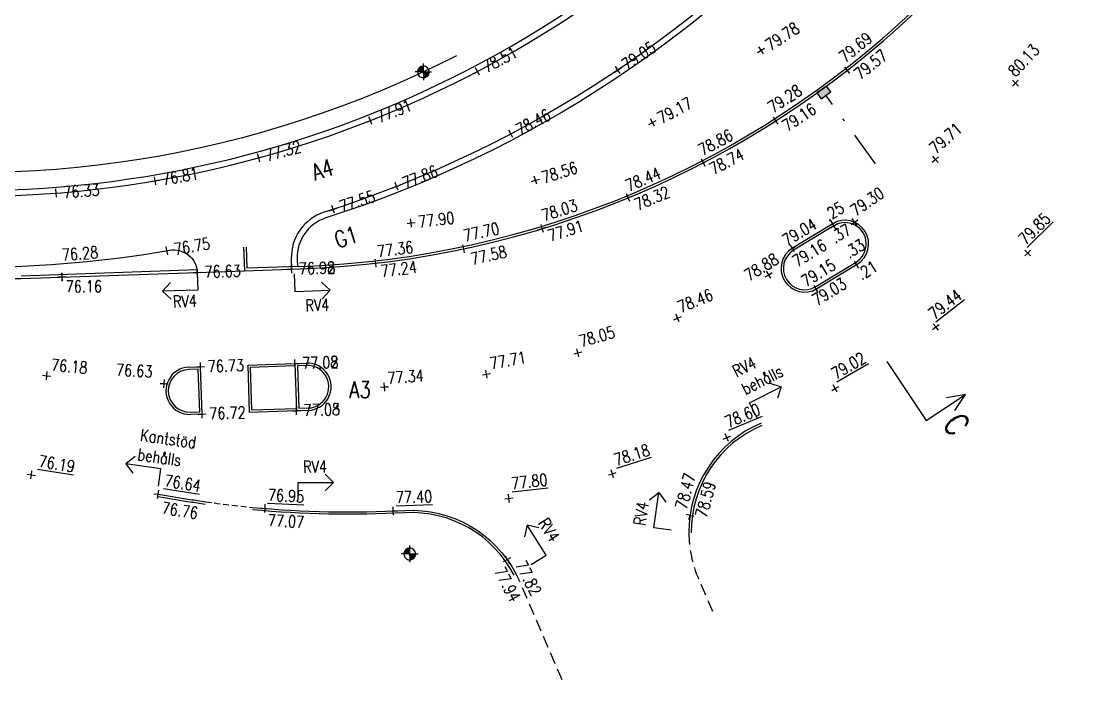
# Model space of a CAD drawing. Header units: metres. Extents: x 148130 to 148867, y 6395392 to 6395652.
# Drawn here: x 148260.55 to 148305.11, y 6395461.4 to 6395489.29 of the extents above; entities that cross this region are included whole.
import ezdxf
from ezdxf.enums import TextEntityAlignment as Align

# ---------------------------------------------------------------- set-up
doc = ezdxf.new("R2010")
doc.units = ezdxf.units.M
doc.linetypes.add('DASHDOT', pattern=[1, 0.5, -0.25, 0, -0.25])
doc.linetypes.add('DASHED', pattern=[0.75, 0.5, -0.25])
for name, color, linetype in [('M-BELYSNINGSSTOLPE', 1, 'Continuous'), ('M-BERGFOT', 1, 'DASHED'), ('M-BRUNNSLOCK', 1, 'Continuous'), ('M-DETALJ', 3, 'Continuous'), ('M-KANTSTÖD', 1, 'Continuous'), ('M-PLUSHÖJD-XXX', 1, 'Continuous'), ('M-SEKTIONSMARKERING', 1, 'Continuous'), ('M-STOMLINJE', 3, 'Continuous'), ('M-STÖDREMSA', 1, 'Continuous'), ('M-VA-D', 3, 'DASHDOT'), ('M-YTLITTERA', 3, 'Continuous')]:
    doc.layers.add(name, color=color, linetype=linetype)
doc.styles.add('SIMPLEX8', font='simplex.shx', dxfattribs={"width": 0.8})
doc.linetypes.add('BERG', pattern='A,5,["Y",Standard,S=1,R=180,X=0,Y=0],5', length=10)
pattern_1 = [(224.9999999981717, (26965.24742683543, 71504.0631581117), (0.001571544821136953, -0.001571544821237251), [])]

# ---------------------------------------------------------------- blocks, each defined once
blk = doc.blocks.new('PLUSHÖJD')
at = {"color": 0, "ltscale": 0.3}
for p, q in [((-0.1750000000029104, 0), (0, 0)), ((0, 0), (0, 0.1750000000029104)), ((0, -0.1750000000029104), (0, 0)), ((0, 0), (0.1750000000029104, 0))]:
    blk.add_line(p, q, dxfattribs=at)
at = {"color": 0, "style": 'SIMPLEX8', "width": 0.8}
blk.add_attdef('NIVÅ', (0.3015976684400812, -0.2443315544987854), '', height=0.5, dxfattribs=at)
blk = doc.blocks.new('A$C06E80FB4')
blk.add_hatch(color=256).paths.add_polyline_path([(0, 0.2999999998137355), (0, 0), (0.5, 0), (0.5, 0.2999999998137355)])
at = {"flags": 128}
blk.add_lwpolyline([(0, 0.2999999998137355), (0, 0), (0.5, 0), (0.5, 0.2999999998137355)], close=True, dxfattribs=at)
blk = doc.blocks.new('ks')
at = {"color": 1, "flags": 128}
for points in [[(1.146446609403938, 1.103553392924368), (1.499999998603016, 0.7499999990686774), (1.146446608472615, 0.3964466070756316)], [(0, 0), (-4.656612873077393e-10, 0.75), (1.499999999534339, 0.75)]]:
    blk.add_lwpolyline(points, dxfattribs=at)
at = {"color": 0, "style": 'SIMPLEX8', "width": 0.8}
blk.add_attdef('TYP', (-4.656612873077393e-10, 1.25), '', height=0.5, dxfattribs=at)
blk = doc.blocks.new('snitt')
at = {"flags": 128}
for points in [[(-2.037268131971359e-10, -3), (0, 0), (2.000000000261934, 0)], [(1.250466794735985, 0.3214900977909565), (2.000000000261934, 0), (1.25046679424122, -0.3214900959283113)]]:
    blk.add_lwpolyline(points, dxfattribs=at)
at = {"color": 0, "style": 'SIMPLEX8', "width": 0.8, "flags": 8}
blk.add_attdef('SEKTION', text='', height=1, rotation=270, dxfattribs=at).set_placement((0.1987208251957782, 0.6861163722351193), align=Align.CENTER)
blk = doc.blocks.new('belysningsstolpe')
at = {"layer": 'M-BELYSNINGSSTOLPE'}
h = blk.add_hatch(dxfattribs=at)
h.set_pattern_fill('ANSI31', color=256, scale=0.0007, angle=179.9999999981717, style=0)
h.set_pattern_definition(pattern_1)
edge = h.paths.add_edge_path()
edge.add_line((0, 0), (0, 0.2450000000026193))
edge.add_arc((0, 0), 0.245, 89.99999999833247, 179.9999999979156)
edge.add_line((-0.2449999999953434, 0), (0, 0))
h = blk.add_hatch(dxfattribs=at)
h.set_pattern_fill('ANSI31', color=256, scale=0.0007, angle=179.9999999981717, style=0)
h.set_pattern_definition(pattern_1)
edge = h.paths.add_edge_path()
edge.add_arc((0, 0), 0.245, 269.9999999983324, 359.9999999979156)
edge.add_line((0.2449999999953434, -1.455191522836685e-11), (0, 0))
edge.add_line((0, 0), (-1.455191522836685e-11, -0.2450000000098953))
for p, q in [((-0.2449996242066845, 0.0004291144869057462), (-0.3499872988177231, 0.0004291145014576614)), ((0, 0), (-0.2449999999953434, 0)), ((0, 0.2450000000026193), (7.275957614183426e-12, 0.3534108362073312)), ((0, 0), (0, 0.2450000000026193)), ((0, 0), (0.2449999999953434, -1.455191522836685e-11)), ((0, 0), (-1.455191522836685e-11, -0.2450000000098953)), ((0, -0.2417501558811637), (0, -0.3465891637897585)), ((0.2449999999953434, -1.455191522836685e-11), (0.3499833798923646, -7.275957614183426e-12))]:
    blk.add_line(p, q, dxfattribs=at)
for start, end in [(89.99999999833247, 179.9999999979156), (179.9999999979156, 269.9999999983324), (359.9999999979156, 89.99999999833247), (269.9999999983324, 359.9999999979156)]:
    blk.add_arc((0, 0), 0.245, start, end, dxfattribs=at)

msp = doc.modelspace()

# ---------------------------------------------------------------- linework, layer by layer
at = {"layer": 'M-BERGFOT', "linetype": 'BERG', "ltscale": 0.25, "flags": 128}
msp.add_lwpolyline([(148278.9895797049, 6395487.819011915, -0.159089181571228), (148251.4083724479, 6395483.423985852), (148232.9071519196, 6395486.36253118)], format="xyb", dxfattribs=at)
at = {"layer": 'M-DETALJ', "linetype": 'DASHED', "ltscale": 0.5, "flags": 128}
msp.add_lwpolyline([(148268.3625505424, 6395468.940458691, 0.0116630319407751), (148270.3542453313, 6395468.703257359, 0.0116630319407751)], format="xyb", dxfattribs=at)
at = {"layer": 'M-KANTSTÖD'}
for p, q in [((148270.0764152406, 6395479.722323755), (148270.107281046, 6395478.822853187)), ((148268.0084183775, 6395478.750829611), (148260.5461824232, 6395478.494759064)), ((148272.3559741394, 6395478.900018273), (148270.107281046, 6395478.822853187))]:
    msp.add_line(p, q, dxfattribs=at)
at = {"layer": 'M-KANTSTÖD', "flags": 128}
for points in [[(148294.2066354095, 6395478.045805694), (148295.9154178851, 6395479.085066224, 1), (148294.9800834075, 6395480.62297045), (148293.2713009318, 6395479.58370992, 1)], [(148268.1142573497, 6395472.750929906), (148268.0525531659, 6395474.549871982), (148267.6527899927, 6395474.5361539, 1), (148267.7145498995, 6395472.737213735)], [(148272.7115803567, 6395472.908689461, 1.000005158620044), (148272.6498221042, 6395474.707629682), (148272.2500824821, 6395474.693912407), (148272.3117866657, 6395472.89497033)]]:
    msp.add_lwpolyline(points, format="xyb", close=True, dxfattribs=at)
msp.add_lwpolyline([(148272.1501413078, 6395474.690482872), (148270.2512580052, 6395474.62535068), (148270.3129631819, 6395472.826379652), (148272.2118439678, 6395472.891540744)], dxfattribs=at)
for points in [[(148291.9296639112, 6395472.170893674, 0.3031238368316279), (148288.933956302, 6395467.628530013, 0.3031238368316279)], [(148266.3341015041, 6395469.156050162), (148267.6811478756, 6395468.942099044, 0.003914272875734874), (148268.3484118867, 6395468.841463245, 0.003914272875734874)], [(148281.4311577782, 6395465.831023556, 0.2953249763742547), (148276.8092197014, 6395468.473548242, -0.0375574715049908), (148270.3447385213, 6395468.603710283)]]:
    msp.add_lwpolyline(points, format="xyb", dxfattribs=at)
at = {"layer": 'M-KANTSTÖD'}
msp.add_arc((148270.9875901092, 6395518.776546772), 39.9, 271.9653635831932, 354.5548657866464, dxfattribs=at)
at = {"layer": 'M-STOMLINJE'}
for p, q in [((148269.9764740664, 6395479.718894221), (148270.0107694058, 6395478.719482479)), ((148267.6493604589, 6395474.636095074), (148268.1490663299, 6395474.653242743)), ((148268.2176244435, 6395472.654479163), (148268.1490663299, 6395474.653242743)), ((148270.1478887685, 6395474.721863897), (148272.1467132977, 6395474.7904241)), ((148270.1478887685, 6395474.721863897), (148270.2164500179, 6395472.723008892)), ((148272.1467132977, 6395474.7904241), (148272.6463895665, 6395474.807570754)), ((148272.1467132977, 6395474.7904241), (148272.2152735017, 6395472.79159957)), ((148272.2152735017, 6395472.79159957), (148270.2164500179, 6395472.723008892)), ((148272.7149802448, 6395472.80874727), (148272.2152735017, 6395472.79159957)), ((148268.217626535, 6395472.654418213), (148267.7179809227, 6395472.637272612))]:
    msp.add_line(p, q, dxfattribs=at)
at = {"layer": 'M-STOMLINJE', "flags": 128}
for points in [[(148311.3110653021, 6395524.863264272, -0.07940799583111366), (148309.4660185364, 6395517.84187605, -0.07436958103860958), (148295.5508121974, 6395495.838660135, -0.1381351307537047), (148273.384750729, 6395481.19284137, 0.3357604761094384), (148271.9948045225, 6395479.219217599), (148272.0095928896, 6395478.788073158)], [(148268.0118479113, 6395478.650888437), (148270.0107694058, 6395478.719482479), (148272.3594036734, 6395478.800077098, 0.3768192623605717), (148310.8070910203, 6395514.980845626)], [(148197.6761788953, 6395491.395608074, 0.2910034967220055), (148217.9726229625, 6395484.416786305), (148219.8845247269, 6395484.874914919, -0.09849140339385305), (148232.7503006676, 6395485.374908942), (148251.2515089062, 6395482.436365565, 0.2595882795621828), (148293.2803889093, 6395497.799572702, 0.03303807473068233), (148300.0381635874, 6395506.757057939, 0.03303807473068233)], [(148219.6191255313, 6395480.081103166), (148223.5692998916, 6395481.027641285, -0.09849140332555399), (148235.2658932995, 6395481.482112464), (148250.9916679194, 6395478.984390682, 0.04799082660629526), (148260.5496119571, 6395478.39481789), (148268.0118479113, 6395478.650888437)], [(148250.7809182811, 6395479.473504707, 0.08250468782098738), (148266.8420980957, 6395479.587901062, -0.450856370078983), (148268.0118479113, 6395478.650888437, -0.450856370078983)], [(148291.8908023764, 6395472.263033682, 0.3031238368450967), (148288.8339578771, 6395467.627968722)], [(148266.3497878583, 6395469.254812191), (148267.6968342298, 6395469.040861073, 0.003914272875724798), (148268.3625505424, 6395468.940458691)], [(148270.3542453313, 6395468.703257359), (148270.3543288203, 6395468.703249386, 0.03755698320782681), (148276.803727724, 6395468.573397319)], [(148276.803727724, 6395468.573397319, -0.2953250213190685), (148281.51999109, 6395465.876943579)]]:
    msp.add_lwpolyline(points, format="xyb", dxfattribs=at)
msp.add_lwpolyline([(148294.2585984361, 6395477.960366569), (148295.9673809117, 6395478.9996271, 0.9999999999874222), (148294.9281203809, 6395480.708409574), (148293.2193379053, 6395479.669149044, 1)], format="xyb", close=True, dxfattribs=at)
at = {"layer": 'M-STOMLINJE', "linetype": 'DASHED', "flags": 128}
for points in [[(148288.8339578771, 6395467.627968722, 0.1006834689185344), (148289.2423049721, 6395465.676779145), (148289.8924217696, 6395464.168605214)], [(148283.4642179702, 6395461.397649438), (148281.6699178342, 6395465.56015793, 0.01752902387199039), (148281.51999109, 6395465.876943579)]]:
    msp.add_lwpolyline(points, format="xyb", dxfattribs=at)
at = {"layer": 'M-STOMLINJE'}
for centre, radius, start, end in [((148267.6836706907, 6395473.636683843), 1.000000000234458, 91.96621737378106, 271.9662173821138), ((148272.6807001428, 6395473.808159535), 0.9999999999533986, 271.9644900509965, 91.96623712280677)]:
    msp.add_arc(centre, radius, start, end, dxfattribs=at)
at = {"layer": 'M-STÖDREMSA', "flags": 128}
for points in [[(148197.8716287197, 6395491.551490613, 0.2910034967089825), (148217.9143672361, 6395484.659904117), (148219.8262690005, 6395485.118032731, -0.09849140339375306), (148232.789514747, 6395485.6218143), (148251.2907247916, 6395482.683270637, 0.2595882795611942), (148293.0911869687, 6395497.962982082, 0.03228798627828288), (148299.6895059134, 6395506.681900271), (148298.4258399327, 6395507.481911328), (148300.51183473, 6395510.776866621), (148301.7755039959, 6395509.976853491, 0.03472674597071863), (148306.4924794371, 6395519.153579229, 0.07940799583730748), (148308.0768130729, 6395525.182814766), (148308.5907412548, 6395530.38441326, -0.04139837966141265), (148310.3031502455, 6395540.757751909, -0.1583917126889949), (148328.9008095721, 6395570.38687567, 0.1137917146192807), (148331.5455545398, 6395573.879693462, -0.2263335761449538), (148338.2735307853, 6395579.594464619)], [(148311.5598539351, 6395524.838683465, -0.07940799583434356), (148309.6947523132, 6395517.740975806, -0.0743695810389993), (148295.7400141381, 6395495.675250755, -0.1381351307534613), (148273.4608605193, 6395480.954708423, 0.3357604760074812), (148272.2446575887, 6395479.227787625), (148272.2560178149, 6395478.896588219)]]:
    msp.add_lwpolyline(points, format="xyb", dxfattribs=at)
at = {"layer": 'M-VA-D', "ltscale": 3}
msp.add_line((148296.7422055267, 6395483.246668245), (148294.63964732, 6395486.147260487), dxfattribs=at)
at = {"layer": 'M-YTLITTERA', "color": 1, "flags": 128}
for points in [[(148291.7404942462, 6395472.451629989), (148291.402203454, 6395473.121002337), (148292.7409481498, 6395473.79758392)], [(148292.2659311897, 6395473.953657265), (148292.7409481494, 6395473.797583919), (148292.5848748082, 6395473.322566958)], [(148265.3834569762, 6395470.851194124), (148264.983467523, 6395470.55118006), (148265.2834815831, 6395470.151190604)], [(148266.3623593003, 6395469.596634377), (148266.4683992187, 6395470.339100225), (148264.9834675223, 6395470.551180061)]]:
    msp.add_lwpolyline(points, dxfattribs=at)

# ---------------------------------------------------------------- block references
at = {"layer": 'M-BELYSNINGSSTOLPE', "lineweight": -3}
for p in [(148277.5893265129, 6395487.131834037), (148277.0128491497, 6395466.72890922)]:
    msp.add_blockref('belysningsstolpe', p, dxfattribs=at)
at = {"layer": 'M-BRUNNSLOCK', "rotation": 216.1278590573524}
msp.add_blockref('A$C06E80FB4', (148294.6655022753, 6395486.537557024), dxfattribs=at)
at = {"layer": 'M-PLUSHÖJD-XXX'}
for p, rotation, values in [((148291.8953833368, 6395488.048060516), 32.99086995925731, {'NIVÅ': '79.78'}), ((148285.8226694909, 6395487.213731194), 33.93653363103348, {'NIVÅ': '79.05'}), ((148279.8805431988, 6395487.154860009), 27.74302419553929, {'NIVÅ': '78.51'}), ((148281.2918877168, 6395484.507527377), 27.76261138962598, {'NIVÅ': '78.46'}), ((148287.2914223731, 6395484.995155415), 27.95531991487048, {'NIVÅ': '79.17'}), ((148275.3450494763, 6395485.075085586), 21.52511802604338, {'NIVÅ': '77.91'}), ((148270.6126150748, 6395483.499234078), 15.30932740898256, {'NIVÅ': '77.32'}), ((148276.4541361905, 6395482.287613171), 21.53562598847977, {'NIVÅ': '77.86'}), ((148282.3358950375, 6395482.549228314), 17.43743922273183, {'NIVÅ': '78.56'}), ((148266.2277337809, 6395482.526247982), 9.71262448546217, {'NIVÅ': '76.81'}), ((148262.0338703397, 6395482.005377924), 4.446927044901482, {'NIVÅ': '76.33'}), ((148273.7628308941, 6395481.315371904), 18.18915389758738, {'NIVÅ': '77.55'}), ((148277.0694437489, 6395480.741158035), 7.125638650082467, {'NIVÅ': '77.90'}), ((148266.727944775, 6395479.568238062), 9.705615035863643, {'NIVÅ': '76.75'}), ((148272.0095928896, 6395478.788073158), 1.965363584291376, {'NIVÅ': '76.98'}), ((148268.0119459216, 6395478.6508918), 1.965363584291376, {'NIVÅ': '76.63'}), ((148272.0095928896, 6395478.788073158), 1.965363584291376, {'NIVÅ': '76.92'}), ((148268.0118479113, 6395478.650888437), 1.965363584291376, {'NIVÅ': '76.63'}), ((148272.1467132977, 6395474.7904241), 1.965363584291376, {'NIVÅ': '77.02'}), ((148268.1490663299, 6395474.653242743), 1.965363584291376, {'NIVÅ': '76.73'}), ((148272.1467132977, 6395474.7904241), 1.965363584291376, {'NIVÅ': '77.08'}), ((148268.1490663299, 6395474.653242743), 1.965363584291376, {'NIVÅ': '76.73'}), ((148268.2176244435, 6395472.654479163), 1.965363584291376, {'NIVÅ': '76.72'}), ((148272.2152735017, 6395472.79159957), 1.965363584291376, {'NIVÅ': '77.08'}), ((148268.2176244435, 6395472.654479163), 1.965363584291376, {'NIVÅ': '76.72'}), ((148272.2152735017, 6395472.79159957), 1.965363584291376, {'NIVÅ': '77.03'})]:
    msp.add_blockref('PLUSHÖJD', p, dxfattribs=dict(at, rotation=rotation)).add_auto_attribs(values)
ref = msp.add_blockref('PLUSHÖJD', (148295.5473645475, 6395487.204130337), dxfattribs=dict(at, rotation=38.26001752749576))
ref.add_attrib('NIVÅ', '79.69', (148295.4421001299, 6395487.502167357), dxfattribs={"layer": '0', "height": 0.5, "rotation": 38.26001754701664, "style": 'SIMPLEX8', "width": 0.8})
ref = msp.add_blockref('PLUSHÖJD', (148295.5473645475, 6395487.204130337), dxfattribs=dict(at, rotation=38.27605514432013))
ref.add_attrib('NIVÅ', '79.57', (148296.0813340537, 6395486.774595856), dxfattribs={"layer": '0', "height": 0.5, "rotation": 38.27605516080961, "style": 'SIMPLEX8', "width": 0.8})
ref = msp.add_blockref('PLUSHÖJD', (148302.6680414599, 6395486.65784592), dxfattribs=dict(at, rotation=46.5810700481177))
ref.add_attrib('NIVÅ', '80.13', (148302.66922783, 6395486.890328202), dxfattribs={"layer": '0', "height": 0.5, "rotation": 46.58107006601725, "style": 'SIMPLEX8', "width": 0.8})
ref = msp.add_blockref('PLUSHÖJD', (148292.5186051586, 6395485.065785965), dxfattribs=dict(at, rotation=32.99086995925731))
ref.add_attrib('NIVÅ', '79.28', (148292.3868777425, 6395485.37127142), dxfattribs={"layer": '0', "height": 0.4999999999999999, "rotation": 32.99086995780385, "style": 'SIMPLEX8', "width": 0.8})
ref = msp.add_blockref('PLUSHÖJD', (148292.5186051593, 6395485.065785964), dxfattribs=dict(at, rotation=33.0029924663717))
ref.add_attrib('NIVÅ', '79.16', (148292.9935061967, 6395484.583133735), dxfattribs={"layer": '0', "height": 0.4999999999999999, "rotation": 33.00299247143425, "style": 'SIMPLEX8', "width": 0.8})
ref = msp.add_blockref('PLUSHÖJD', (148299.2768464591, 6395483.428613448), dxfattribs=dict(at, rotation=40.61611436325013))
ref.add_attrib('NIVÅ', '79.71', (148299.2852553135, 6395483.636362344), dxfattribs={"layer": '0', "height": 0.5, "rotation": 40.61611438724679, "style": 'SIMPLEX8', "width": 0.8})
ref = msp.add_blockref('PLUSHÖJD', (148289.4502421361, 6395483.292318161), dxfattribs=dict(at, rotation=27.95531991487048))
ref.add_attrib('NIVÅ', '78.86', (148289.3986372754, 6395483.565578951), dxfattribs={"layer": '0', "height": 0.4999999999999999, "rotation": 27.9553199166096, "style": 'SIMPLEX8', "width": 0.8})
ref = msp.add_blockref('PLUSHÖJD', (148289.4502421361, 6395483.292318161), dxfattribs=dict(at, rotation=27.96116444746443))
ref.add_attrib('NIVÅ', '78.74', (148289.8709953917, 6395482.757630573), dxfattribs={"layer": '0', "height": 0.4999999999999999, "rotation": 27.96116444877226, "style": 'SIMPLEX8', "width": 0.8})
ref = msp.add_blockref('PLUSHÖJD', (148286.2619112503, 6395481.807707005), dxfattribs=dict(at, rotation=22.95324038459755))
ref.add_attrib('NIVÅ', '78.44', (148286.2796659714, 6395482.059733069), dxfattribs={"layer": '0', "height": 0.4999999999999999, "rotation": 22.95324038581149, "style": 'SIMPLEX8', "width": 0.8})
ref = msp.add_blockref('PLUSHÖJD', (148286.2619112503, 6395481.807707005), dxfattribs=dict(at, rotation=22.9518270143914))
ref.add_attrib('NIVÅ', '78.32', (148286.6614878215, 6395481.255968553), dxfattribs={"layer": '0', "height": 0.4999999999999999, "rotation": 22.95182701643441, "style": 'SIMPLEX8', "width": 0.8})
ref = msp.add_blockref('PLUSHÖJD', (148295.8471809196, 6395480.779008212), dxfattribs=dict(at, rotation=34.61428448000485))
ref.add_attrib('NIVÅ', '79.30', (148295.892610469, 6395481.001591093), dxfattribs={"layer": '0', "height": 0.5, "rotation": 34.61428447828472, "style": 'SIMPLEX8', "width": 0.8})
ref = msp.add_blockref('PLUSHÖJD', (148282.62428383, 6395480.50659515), dxfattribs=dict(at, rotation=17.43743922273183))
ref.add_attrib('NIVÅ', '78.03', (148282.689525817, 6395480.809122952), dxfattribs={"layer": '0', "height": 0.4999999999999999, "rotation": 17.43743922086458, "style": 'SIMPLEX8', "width": 0.8})
ref = msp.add_blockref('PLUSHÖJD', (148294.9281203809, 6395480.708409574), dxfattribs=dict(at, rotation=31.30745370096513))
ref.add_attrib('NIVÅ', '.25', (148294.7414786433, 6395480.793901628), dxfattribs={"layer": '0', "height": 0.5000000000000004, "rotation": 31.30745370471023, "style": 'SIMPLEX8', "width": 0.7999999999999999})
ref = msp.add_blockref('PLUSHÖJD', (148282.62428383, 6395480.50659515), dxfattribs=dict(at, rotation=17.43377044368458))
ref.add_attrib('NIVÅ', '77.91', (148282.9534288356, 6395479.944647836), dxfattribs={"layer": '0', "height": 0.4999999999999999, "rotation": 17.43377044206806, "style": 'SIMPLEX8', "width": 0.8})
ref = msp.add_blockref('PLUSHÖJD', (148293.2193379053, 6395479.669149044), dxfattribs=dict(at, rotation=31.30745370096513))
ref.add_attrib('NIVÅ', '79.04', (148292.9873717373, 6395479.739037422), dxfattribs={"layer": '0', "height": 0.5000000000000004, "rotation": 31.30745370471023, "style": 'SIMPLEX8', "width": 0.7999999999999999})
ref = msp.add_blockref('PLUSHÖJD', (148294.9800834074, 6395480.62297045), dxfattribs=dict(at, rotation=31.30745370096513))
ref.add_attrib('NIVÅ', '.37', (148295.0269472054, 6395479.86223411), dxfattribs={"layer": '0', "height": 0.5000000000000004, "rotation": 31.30745370471023, "style": 'SIMPLEX8', "width": 0.7999999999999999})
ref = msp.add_blockref('PLUSHÖJD', (148303.1885591449, 6395479.468616413), dxfattribs=dict(at, rotation=44.64855732739881))
ref.add_attrib('NIVÅ', '%%u79.85', (148303.1007043336, 6395479.779911034), dxfattribs={"layer": '0', "height": 0.5, "rotation": 44.64855734309445, "style": 'SIMPLEX8', "width": 0.8})
ref = msp.add_blockref('PLUSHÖJD', (148279.2996569539, 6395479.649707585), dxfattribs=dict(at, rotation=12.53060310678078))
ref.add_attrib('NIVÅ', '77.70', (148279.3408355837, 6395479.949307051), dxfattribs={"layer": '0', "height": 0.5, "rotation": 12.53060310534273, "style": 'SIMPLEX8', "width": 0.8})
ref = msp.add_blockref('PLUSHÖJD', (148275.5718166331, 6395479.040104213), dxfattribs=dict(at, rotation=7.125638650082467))
ref.add_attrib('NIVÅ', '77.36', (148275.6563330067, 6395479.288347702), dxfattribs={"layer": '0', "height": 0.5, "rotation": 7.125638650491005, "style": 'SIMPLEX8', "width": 0.8})
ref = msp.add_blockref('PLUSHÖJD', (148279.2996569539, 6395479.649707585), dxfattribs=dict(at, rotation=12.52496939982286))
ref.add_attrib('NIVÅ', '77.58', (148279.6542010208, 6395478.96159702), dxfattribs={"layer": '0', "height": 0.5, "rotation": 12.52496939990407, "style": 'SIMPLEX8', "width": 0.8})
ref = msp.add_blockref('PLUSHÖJD', (148293.2193379053, 6395479.669149044), dxfattribs=dict(at, rotation=31.30745370096513))
ref.add_attrib('NIVÅ', '79.16', (148293.4122271329, 6395478.851260105), dxfattribs={"layer": '0', "height": 0.5000000000000004, "rotation": 31.30745370471023, "style": 'SIMPLEX8', "width": 0.7999999999999999})
ref = msp.add_blockref('PLUSHÖJD', (148295.9370882493, 6395478.981203475), dxfattribs=dict(at, rotation=31.30745370096513))
ref.add_attrib('NIVÅ', '.33', (148295.620779985, 6395479.217566792), dxfattribs={"layer": '0', "height": 0.5000000000000004, "rotation": 31.30745370471023, "style": 'SIMPLEX8', "width": 0.7999999999999999})
ref = msp.add_blockref('PLUSHÖJD', (148262.2865436556, 6395478.454421613), dxfattribs=dict(at, rotation=4.419859528765079))
ref.add_attrib('NIVÅ', '76.28', (148262.2934133311, 6395479.137831815), dxfattribs={"layer": '0', "height": 0.5, "rotation": 4.419859528870276, "style": 'SIMPLEX8', "width": 0.8})
ref = msp.add_blockref('PLUSHÖJD', (148292.2200908176, 6395478.550740467), dxfattribs=dict(at, rotation=31.30745370096513))
ref.add_attrib('NIVÅ', '78.88', (148291.3780873877, 6395478.259407145), dxfattribs={"layer": '0', "height": 0.5000000000000004, "rotation": 31.30745370471023, "style": 'SIMPLEX8', "width": 0.7999999999999999})
ref = msp.add_blockref('PLUSHÖJD', (148275.5718166331, 6395479.040104213), dxfattribs=dict(at, rotation=7.117911776869124))
ref.add_attrib('NIVÅ', '77.24', (148275.8085066468, 6395478.451910833), dxfattribs={"layer": '0', "height": 0.5, "rotation": 7.117911777147859, "style": 'SIMPLEX8', "width": 0.8})
ref = msp.add_blockref('PLUSHÖJD', (148294.2279887859, 6395477.942485581), dxfattribs=dict(at, rotation=31.30745370096513))
ref.add_attrib('NIVÅ', '79.15', (148293.7922577659, 6395478.013744352), dxfattribs={"layer": '0', "height": 0.4999999999999999, "rotation": 31.30745370471023, "style": 'SIMPLEX8', "width": 0.8})
ref = msp.add_blockref('PLUSHÖJD', (148295.9370882493, 6395478.981203475), dxfattribs=dict(at, rotation=31.30745370096513))
ref.add_attrib('NIVÅ', '.21', (148296.1520709147, 6395478.300447222), dxfattribs={"layer": '0', "height": 0.5000000000000004, "rotation": 31.30745370471023, "style": 'SIMPLEX8', "width": 0.7999999999999999})
ref = msp.add_blockref('PLUSHÖJD', (148262.2865436556, 6395478.454421613), dxfattribs=at)
ref.add_attrib('NIVÅ', '76.16', (148262.4347780932, 6395477.805286076), dxfattribs={"layer": '0', "height": 0.5, "style": 'SIMPLEX8', "width": 0.8})
ref = msp.add_blockref('PLUSHÖJD', (148294.2279887859, 6395477.942485581), dxfattribs=dict(at, rotation=31.30745370096513))
ref.add_attrib('NIVÅ', '79.03', (148294.2509157322, 6395477.218759576), dxfattribs={"layer": '0', "height": 0.4999999999999997, "rotation": 31.30745370399787, "style": 'SIMPLEX8', "width": 0.8000000000000003})
ref = msp.add_blockref('PLUSHÖJD', (148288.3602346454, 6395476.713742366), dxfattribs=dict(at, rotation=22.38791052955634))
ref.add_attrib('NIVÅ', '78.46', (148288.4867616238, 6395476.921696869), dxfattribs={"layer": '0', "height": 0.5, "rotation": 22.38791052995329, "style": 'SIMPLEX8', "width": 0.8})
ref = msp.add_blockref('PLUSHÖJD', (148299.2954305104, 6395476.338096835), dxfattribs=dict(at, rotation=37.8283886176066))
ref.add_attrib('NIVÅ', '%%u79.44', (148299.2296147434, 6395476.628888464), dxfattribs={"layer": '0', "height": 0.5, "rotation": 37.8283886254106, "style": 'SIMPLEX8', "width": 0.8})
ref = msp.add_blockref('PLUSHÖJD', (148284.1307491395, 6395475.242611112), dxfattribs=dict(at, rotation=15.97024716877895))
ref.add_attrib('NIVÅ', '78.05', (148284.2667163942, 6395475.477903388), dxfattribs={"layer": '0', "height": 0.5, "rotation": 15.97024717059226, "style": 'SIMPLEX8', "width": 0.8})
ref = msp.add_blockref('PLUSHÖJD', (148261.6360798713, 6395474.27606771), dxfattribs=dict(at, rotation=354.9114720526821))
ref.add_attrib('NIVÅ', '76.18', (148261.8000931513, 6395474.492826853), dxfattribs={"layer": '0', "height": 0.5, "rotation": 354.9114720524535, "style": 'SIMPLEX8', "width": 0.8})
ref = msp.add_blockref('PLUSHÖJD', (148280.262389985, 6395474.3406888), dxfattribs=dict(at, rotation=10.27827682436356))
ref.add_attrib('NIVÅ', '77.71', (148280.4509364319, 6395474.541754678), dxfattribs={"layer": '0', "height": 0.4999999999999999, "rotation": 10.27827682548589, "style": 'SIMPLEX8', "width": 0.8})
ref = msp.add_blockref('PLUSHÖJD', (148295.035553983, 6395473.731077419), dxfattribs=dict(at, rotation=30.29184176016887))
ref.add_attrib('NIVÅ', '%%u79.02', (148295.0570204512, 6395474.096109377), dxfattribs={"layer": '0', "height": 0.5, "rotation": 30.29184176486298, "style": 'SIMPLEX8', "width": 0.8})
ref = msp.add_blockref('PLUSHÖJD', (148266.6093058574, 6395473.939322672), dxfattribs=dict(at, rotation=356.8403363460103))
ref.add_attrib('NIVÅ', '76.63', (148264.5564789069, 6395474.282537391), dxfattribs={"layer": '0', "height": 0.5, "rotation": 356.8403363458816, "style": 'SIMPLEX8', "width": 0.8})
ref = msp.add_blockref('PLUSHÖJD', (148275.9418558861, 6395473.798090122), dxfattribs=dict(at, rotation=4.037870811024865))
ref.add_attrib('NIVÅ', '77.34', (148276.0780525064, 6395473.925885924), dxfattribs={"layer": '0', "height": 0.5, "rotation": 4.037870811034169, "style": 'SIMPLEX8', "width": 0.8})
ref = msp.add_blockref('PLUSHÖJD', (148290.4448064505, 6395471.653161577), dxfattribs=dict(at, rotation=22.86836968983051))
ref.add_attrib('NIVÅ', '%%u78.60', (148290.4952167904, 6395472.055732237), dxfattribs={"layer": '0', "height": 0.5, "rotation": 22.86836969008193, "style": 'SIMPLEX8', "width": 0.8})
ref = msp.add_blockref('PLUSHÖJD', (148285.595247979, 6395470.125268904), dxfattribs=dict(at, rotation=17.37940746839691))
ref.add_attrib('NIVÅ', '%%u78.18', (148285.755575618, 6395470.457417829), dxfattribs={"layer": '0', "height": 0.5, "rotation": 17.37940746903024, "style": 'SIMPLEX8', "width": 0.8})
ref = msp.add_blockref('PLUSHÖJD', (148260.9824009167, 6395470.077060667), dxfattribs=dict(at, rotation=350.9751084072852))
ref.add_attrib('NIVÅ', '%%u76.19', (148261.2613377486, 6395470.419701109), dxfattribs={"layer": '0', "height": 0.5, "rotation": 350.9751084068846, "style": 'SIMPLEX8', "width": 0.8})
ref = msp.add_blockref('PLUSHÖJD', (148266.3497878583, 6395469.254812191), dxfattribs=dict(at, rotation=350.9751084072852))
ref.add_attrib('NIVÅ', '%%u76.64', (148266.5916770995, 6395469.60080815), dxfattribs={"layer": '0', "height": 0.5, "rotation": 350.9751084068846, "style": 'SIMPLEX8', "width": 0.8})
ref = msp.add_blockref('PLUSHÖJD', (148281.2156030757, 6395469.084167997), dxfattribs=dict(at, rotation=6.418242429670062))
ref.add_attrib('NIVÅ', '%%u77.80', (148281.3363973442, 6395469.46315666), dxfattribs={"layer": '0', "height": 0.5, "rotation": 6.418242429870911, "style": 'SIMPLEX8', "width": 0.8})
ref = msp.add_blockref('PLUSHÖJD', (148288.8831349907, 6395468.356127992), dxfattribs=dict(at, rotation=75.09928912745293))
ref.add_attrib('NIVÅ', '78.47', (148288.7337544897, 6395468.577941666), dxfattribs={"layer": '0', "height": 0.5000000000000003, "rotation": 75.09928910587138, "style": 'SIMPLEX8', "width": 0.8000000000000002})
ref = msp.add_blockref('PLUSHÖJD', (148288.8831349907, 6395468.356127992), dxfattribs=dict(at, rotation=75.09928912745293))
ref.add_attrib('NIVÅ', '78.59', (148289.5860279626, 6395468.224139843), dxfattribs={"layer": '0', "height": 0.4999999999999999, "rotation": 75.09928913940068, "style": 'SIMPLEX8', "width": 0.8})
ref = msp.add_blockref('PLUSHÖJD', (148266.3497878583, 6395469.254812191), dxfattribs=dict(at, rotation=350.9751084072852))
ref.add_attrib('NIVÅ', '76.76', (148266.4747439403, 6395468.447218275), dxfattribs={"layer": '0', "height": 0.5, "rotation": 350.9751084068846, "style": 'SIMPLEX8', "width": 0.8})
ref = msp.add_blockref('PLUSHÖJD', (148270.8806705901, 6395468.656246249), dxfattribs=dict(at, rotation=357.0625341635534))
ref.add_attrib('NIVÅ', '%%u76.95', (148270.9881179449, 6395468.983315306), dxfattribs={"layer": '0', "height": 0.5, "rotation": 357.0625341635407, "style": 'SIMPLEX8', "width": 0.8})
ref = msp.add_blockref('PLUSHÖJD', (148276.3123812182, 6395468.549190183), dxfattribs=dict(at, rotation=1.943131543136883))
ref.add_attrib('NIVÅ', '%%u77.40', (148276.4305994012, 6395468.872427616), dxfattribs={"layer": '0', "height": 0.4999999999999999, "rotation": 1.943131543053714, "style": 'SIMPLEX8', "width": 0.8})
ref = msp.add_blockref('PLUSHÖJD', (148270.8806705901, 6395468.656246249), dxfattribs=dict(at, rotation=357.0625341635534))
ref.add_attrib('NIVÅ', '77.07', (148270.9867841465, 6395467.909717293), dxfattribs={"layer": '0', "height": 0.5, "rotation": 357.0625341635407, "style": 'SIMPLEX8', "width": 0.8})
ref = msp.add_blockref('PLUSHÖJD', (148281.1412834398, 6395466.49511259), dxfattribs=dict(at, rotation=297.5374897488514))
ref.add_attrib('NIVÅ', '77.94', (148280.569733137, 6395466.014538183), dxfattribs={"layer": '0', "height": 0.4999999999999999, "rotation": 297.5374897205693, "style": 'SIMPLEX8', "width": 0.8})
ref = msp.add_blockref('PLUSHÖJD', (148281.1412834398, 6395466.49511259), dxfattribs=dict(at, rotation=297.5374897488514))
ref.add_attrib('NIVÅ', '77.82', (148281.458362995, 6395466.279387275), dxfattribs={"layer": '0', "height": 0.5, "rotation": 297.5374897321335, "style": 'SIMPLEX8', "width": 0.8})
at = {"layer": 'M-SEKTIONSMARKERING'}
ref = msp.add_blockref('snitt', (148298.8821738986, 6395472.37849809), dxfattribs=dict(at, xscale=-1, rotation=213.5055596152153))
ref.add_attrib('SEKTION', 'C', dxfattribs={"layer": '0', "color": 0, "height": 0.9999999999999999, "rotation": 303.5055595455707, "style": 'SIMPLEX8', "width": 0.8, "flags": 8}).set_placement((148299.7600009624, 6395471.942153818), align=Align.CENTER)
at = {"layer": 'M-YTLITTERA'}
ref = msp.add_blockref('ks', (148268.0118479113, 6395478.650888437), dxfattribs=dict(at, xscale=-1, yscale=-1, rotation=1.96536357953728))
ref.add_attrib('TYP', 'RV4', (148266.9880837344, 6395477.163999181), dxfattribs={"color": 1, "height": 0.5000000000000001, "rotation": 1.965363584319971, "style": 'SIMPLEX8', "width": 0.7999999999999998})
ref = msp.add_blockref('ks', (148272.1164374741, 6395478.590238623), dxfattribs=dict(at, yscale=-1, rotation=1.965363579537318))
ref.add_attrib('TYP', 'RV4', (148272.5973418377, 6395476.996875987), dxfattribs={"color": 1, "height": 0.5000000000000001, "rotation": 1.965363610984702, "style": 'SIMPLEX8', "width": 0.7999999999999998})
ref = msp.add_blockref('ks', (148272.2844458077, 6395468.998258675), dxfattribs=dict(at, rotation=0.4465599344198374))
ref.add_attrib('TYP', 'RV4', (148272.4972658645, 6395470.167127626), dxfattribs={"color": 1, "height": 0.4999999999999999, "rotation": 0.9898495762103378, "style": 'SIMPLEX8', "width": 0.8})
ref = msp.add_blockref('ks', (148288.091607634, 6395467.734814951), dxfattribs=dict(at, rotation=81.80968413948803))
ref.add_attrib('TYP', 'RV4', (148286.9929255238, 6395467.906001261), dxfattribs={"color": 1, "height": 0.5000000000000001, "rotation": 81.80968412522914, "style": 'SIMPLEX8', "width": 0.7999999999999998})
ref = msp.add_blockref('ks', (148282.1536602612, 6395466.278145999), dxfattribs=dict(at, xscale=-1, rotation=302.3396091632533))
ref.add_attrib('TYP', 'RV4', (148282.4335334551, 6395468.037766747), dxfattribs={"color": 1, "height": 0.5000000000000001, "rotation": 302.3396091618197, "style": 'SIMPLEX8', "width": 0.7999999999999998})

# ---------------------------------------------------------------- texts
at = {"layer": 'M-YTLITTERA', "color": 3, "style": 'SIMPLEX8', "width": 0.8}
for s, rotation, p in [('A4', 17.76727652640291, (148272.9951660532, 6395482.528733682)), ('G1', 17.72442569222975, (148273.9573617819, 6395479.660090489)), ('A3', 0.01274026112931811, (148274.4506642508, 6395473.335218706))]:
    msp.add_text(s, height=0.7, rotation=rotation, dxfattribs=at).set_placement(p)
at = {"layer": 'M-YTLITTERA', "color": 1, "attachment_point": 1, "style": 'SIMPLEX8'}
for s, insert, char_height, width, rotation in [('RV4\\Pbehålls', (148290.622757219, 6395474.644353501), 0.5000000000000001, 4.696509482659167, 26.811352533242168), ('Kantstöd\\Pbehålls', (148265.6438371402, 6395472.022862623), 0.4999999999999999, 5.029893737984821, 351.8719117185642)]:
    msp.add_mtext(s, dxfattribs=dict(at, insert=insert, char_height=char_height, width=width, rotation=rotation))

doc.saveas('drawing.dxf')
